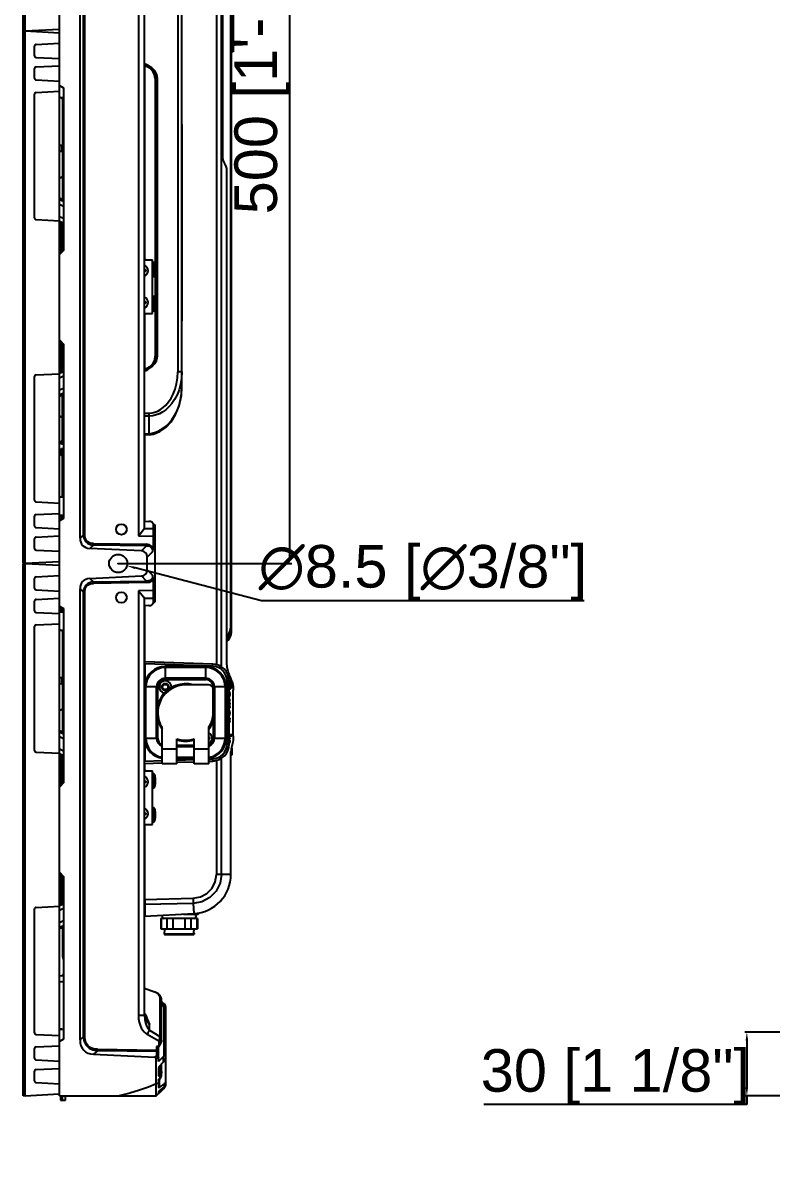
# Model space of a CAD drawing. Header units: millimetres. Extents: x -3132 to 28633, y 682 to 5849.
# Drawn here: x 6700 to 7051, y 1668 to 2209 of the extents above; entities that cross this region are included whole.
import ezdxf

# ---------------------------------------------------------------- set-up
doc = ezdxf.new("R2010")
doc.units = ezdxf.units.MM
doc.styles.get("Standard").update_dxf_attribs({"font": 'arial.ttf'})
doc.dimstyles.new('ISO-20', dxfattribs={"dimtxt": 20, "dimasz": 4, "dimexe": 1, "dimexo": 0.2, "dimgap": 0, "dimtad": 1, "dimtoh": 1, "dimdec": 1, "dimzin": 9, "dimdsep": 46, "dimtxsty": 'Standard', "dimblk": '_FILLED', "dimcen": 0.2, "dimclrd": 256, "dimclre": 256, "dimclrt": 256, "dimadec": 1, "dimazin": 2, "dimtfac": 1, "dimtdec": 1, "dimtofl": 0, "dimtmove": 0, "dimatfit": 3, "dimldrblk": '_FILLED', "dimfxl": 1, "dimtolj": 1, "dimtzin": 0, "dimarcsym": 0})

# ---------------------------------------------------------------- blocks, each defined once
blk = doc.blocks.new('_FILLED')
at = {"color": 0, "linetype": 'ByBlock'}
blk.add_solid([(0, 0), (-1, 0.15), (-1, -0.15)], dxfattribs=at)
blk = doc.blocks.new('*D18')
at = {"lineweight": -2, "transparency": 16777216}
for p, q in [((6744.07, 1955.53), (6744.47, 1955.53)), ((6744.27, 1955.33), (6744.27, 1955.73)), ((6811.6, 1938.04), (6752.25, 1953.46)), ((6963, 1938.04), (6811.6, 1938.04))]:
    blk.add_line(p, q, dxfattribs=at)
at = {"layer": 'Defpoints', "color": 0, "transparency": 16777216}
for p in [(6740.15, 1956.6), (6748.38, 1954.46)]:
    blk.add_point(p, dxfattribs=at)
at = {"lineweight": -2, "transparency": 16777216, "xscale": 4, "yscale": 4, "zscale": 4, "rotation": 165.4393200909764}
blk.add_blockref('_FILLED', (6748.38, 1954.46), dxfattribs=at)
at = {"transparency": 16777216, "insert": (6887.3, 1951.19), "char_height": 20, "attachment_point": 5}
blk.add_mtext('\\A1;∅8.5 [∅3/8"]', dxfattribs=at)
blk = doc.blocks.new('*D19')
at = {"lineweight": -2, "transparency": 16777216}
for p, q in [((6744.47, 2455.53), (6825.79, 2455.53)), ((6824.79, 1959.53), (6824.79, 2451.53)), ((6744.47, 1955.53), (6825.79, 1955.53))]:
    blk.add_line(p, q, dxfattribs=at)
at = {"layer": 'Defpoints', "color": 0, "transparency": 16777216}
for p in [(6744.27, 2455.53), (6824.79, 2455.53), (6744.27, 1955.53)]:
    blk.add_point(p, dxfattribs=at)
at = {"lineweight": -2, "transparency": 16777216, "xscale": 4, "yscale": 4, "zscale": 4}
for p, rotation in [((6824.79, 2455.53), 90), ((6824.79, 1955.53), 270)]:
    blk.add_blockref('_FILLED', p, dxfattribs=dict(at, rotation=rotation))
at = {"transparency": 16777216, "insert": (6811.84, 2205.53), "char_height": 20, "attachment_point": 5, "rotation": 90}
blk.add_mtext('\\A1;500 [1\'-7 5/8"]', dxfattribs=at)
blk = doc.blocks.new('*D22')
at = {"lineweight": -2, "transparency": 16777216}
for p, q in [((7090.83, 1735.53), (7038.37, 1735.53)), ((7039.37, 1731.53), (7039.37, 1709.53)), ((7060.83, 1705.53), (7038.37, 1705.53)), ((7039.37, 1705.53), (7039.37, 1701.53)), ((7039.37, 1701.53), (6915.93, 1701.53))]:
    blk.add_line(p, q, dxfattribs=at)
at = {"layer": 'Defpoints', "color": 0, "transparency": 16777216}
for p in [(7091.03, 1735.53), (7039.37, 1705.53), (7061.03, 1705.53)]:
    blk.add_point(p, dxfattribs=at)
at = {"lineweight": -2, "transparency": 16777216, "xscale": 4, "yscale": 4, "zscale": 4}
for p, rotation in [((7039.37, 1735.53), 90), ((7039.37, 1705.53), 270)]:
    blk.add_blockref('_FILLED', p, dxfattribs=dict(at, rotation=rotation))
at = {"transparency": 16777216, "insert": (6977.65, 1714.48), "char_height": 20, "attachment_point": 5}
blk.add_mtext('\\A1;30 [1 1/8"]', dxfattribs=at)

msp = doc.modelspace()

# ---------------------------------------------------------------- linework, layer by layer
at = {"linetype": 'Continuous'}
for p, q in [((6716.667, 1705.533), (6716.667, 2705.533)), ((6790.397, 2601.516), (6790.397, 1908.046)), ((6792.713, 1906.961), (6792.713, 2601.516)), ((6796.945, 2485.962), (6796.945, 1925.104)), ((6797.413, 1923.104), (6797.413, 2487.962)), ((6699.617, 2205.633), (6699.617, 2455.433)), ((6700.667, 2205.633), (6700.667, 2455.433)), ((6726.367, 1967.399), (6726.367, 2443.667)), ((6727.889, 2442.221), (6727.889, 1968.845)), ((6728.561, 1968.845), (6728.561, 2442.221)), ((6753.772, 2442.629), (6753.772, 1968.437)), ((6756.667, 1972.359), (6756.667, 2438.707)), ((6772.237, 2365.609), (6772.237, 2045.457)), ((6793.025, 2147.604), (6793.024, 2263.462)), ((6793.413, 2145.213), (6793.413, 2265.854)), ((6774.167, 2162.209), (6774.167, 2248.857)), ((6798.209, 2214.963), (6798.209, 2195.779)), ((6700.667, 2205.633), (6699.617, 2205.633)), ((6699.617, 1955.633), (6699.617, 2205.433)), ((6700.667, 2205.433), (6699.617, 2205.433)), ((6700.667, 2205.633), (6716.667, 2206.471)), ((6700.667, 1955.633), (6700.667, 2205.433)), ((6716.667, 2204.594), (6700.667, 2205.433)), ((6704.867, 2198.264), (6704.867, 2194.162)), ((6705.815, 2199.262), (6716.667, 2199.831)), ((6798.209, 2200.36), (6797.41, 2200.353)), ((6798.209, 2200.513), (6797.413, 2200.444)), ((6798.209, 2199.546), (6797.413, 2199.588)), ((6798.209, 2199.222), (6797.413, 2199.279)), ((6798.209, 2198.951), (6797.413, 2199.021)), ((6798.209, 2199.939), (6797.414, 2199.967)), ((6798.209, 2199.018), (6797.415, 2199.085)), ((6705.815, 2193.163), (6716.667, 2192.594)), ((6798.209, 2195.779), (6797.413, 2195.709)), ((6704.867, 2187.662), (6704.867, 2183.56)), ((6705.815, 2188.661), (6716.667, 2189.23)), ((6756.667, 2189.231), (6756.812, 2189.204)), ((6756.843, 2189.2), (6756.667, 2189.213)), ((6756.843, 2189.2), (6756.667, 2189.206)), ((6757.531, 2189.02), (6756.667, 2189.191)), ((6756.812, 2189.204), (6756.828, 2189.2)), ((6756.833, 2098.165), (6756.833, 2189.204)), ((6759.195, 2188.125), (6757.531, 2189.02)), ((6757.995, 2189.496), (6759.5, 2188.181)), ((6760.548, 2186.738), (6759.195, 2188.125)), ((6759.5, 2188.181), (6760.665, 2186.668)), ((6705.815, 2182.561), (6716.667, 2181.993)), ((6761.391, 2185.028), (6760.548, 2186.738)), ((6760.665, 2186.668), (6761.416, 2184.983)), ((6761.667, 2183.243), (6761.391, 2185.028)), ((6761.416, 2184.983), (6761.667, 2183.259)), ((6761.667, 2183.259), (6762.702, 2183.259)), ((6761.667, 2183.259), (6761.667, 2052.801)), ((6762.702, 2183.259), (6762.432, 2184.983)), ((6762.702, 2052.801), (6762.702, 2183.259)), ((6705.815, 2176.661), (6716.667, 2177.23)), ((6716.667, 2180.033), (6718.667, 2178.878)), ((6718.667, 2178.878), (6718.667, 2102.533)), ((6704.867, 2175.662), (6704.867, 2117.993)), ((6716.667, 2174.283), (6718.667, 2174.248)), ((6716.667, 2174.283), (6717.202, 2174.264)), ((6717.202, 2174.283), (6717.202, 2174.264)), ((6718.167, 2174.257), (6718.167, 2126.346)), ((6774.106, 2160.533), (6774.122, 2160.533)), ((6774.106, 2070.533), (6774.106, 2160.533)), ((6774.122, 2160.533), (6774.122, 2070.533)), ((6774.167, 2162.16), (6774.167, 2162.209)), ((6774.167, 2161.619), (6774.167, 2160.533)), ((6716.667, 2151.914), (6717.713, 2152.005)), ((6716.667, 2149.152), (6717.713, 2149.061)), ((6717.713, 2152.005), (6717.713, 2149.061)), ((6795.278, 1908.877), (6795.278, 2139.962)), ((6718.167, 2137.073), (6716.667, 2136.27)), ((6718.667, 2126.135), (6716.667, 2126.978)), ((6718.667, 2125.461), (6716.667, 2126.304)), ((6716.667, 2124.213), (6718.667, 2123.369)), ((6705.815, 2116.994), (6716.667, 2116.426)), ((6718.667, 2117.453), (6716.667, 2118.296)), ((6718.667, 2115.282), (6716.667, 2116.125)), ((6716.967, 2100.833), (6716.967, 2115.999)), ((6717.667, 2101.533), (6717.667, 2115.533)), ((6718.167, 2115.493), (6718.167, 2102.033)), ((6716.667, 2106.133), (6718.167, 2106.133)), ((6718.667, 2102.533), (6716.667, 2100.533)), ((6756.667, 2098.17), (6756.833, 2098.165)), ((6756.667, 2098.133), (6760.417, 2098.133)), ((6757.453, 2098.133), (6756.833, 2098.165)), ((6760.417, 2072.933), (6760.417, 2098.133)), ((6760.417, 2095.936), (6760.71, 2095.491)), ((6760.71, 2095.491), (6760.874, 2094.583)), ((6756.667, 2093.353), (6757.267, 2093.353)), ((6757.267, 2092.713), (6756.667, 2092.713)), ((6756.791, 2093.353), (6756.791, 2092.713)), ((6757.267, 2093.353), (6757.267, 2092.713)), ((6760.723, 2091.607), (6760.417, 2091.126)), ((6760.874, 2092.483), (6760.723, 2091.607)), ((6760.874, 2094.583), (6761.667, 2094.583)), ((6760.874, 2094.583), (6760.874, 2092.483)), ((6761.667, 2092.483), (6760.874, 2092.483)), ((6761.367, 2092.483), (6761.367, 2094.583)), ((6760.417, 2079.936), (6760.71, 2079.491)), ((6760.71, 2079.491), (6760.874, 2078.583)), ((6756.667, 2078.353), (6757.267, 2078.353)), ((6757.267, 2077.713), (6756.667, 2077.713)), ((6756.791, 2078.353), (6756.791, 2077.713)), ((6757.267, 2078.353), (6757.267, 2077.713)), ((6760.723, 2075.607), (6760.417, 2075.126)), ((6760.874, 2076.483), (6760.723, 2075.607)), ((6760.874, 2078.583), (6761.667, 2078.583)), ((6760.874, 2078.583), (6760.874, 2076.483)), ((6761.667, 2076.483), (6760.874, 2076.483)), ((6761.367, 2076.483), (6761.367, 2078.583)), ((6756.667, 2072.933), (6760.417, 2072.933)), ((6756.833, 2072.9), (6756.667, 2072.896)), ((6756.833, 2072.9), (6757.453, 2072.933)), ((6756.833, 2046.866), (6756.833, 2072.9)), ((6774.122, 2070.533), (6774.106, 2070.533)), ((6774.167, 2070.533), (6774.167, 2069.447)), ((6774.167, 2038.219), (6774.167, 2068.857)), ((6716.667, 2060.533), (6718.667, 2058.533)), ((6716.967, 2045.067), (6716.967, 2060.233)), ((6717.667, 2045.362), (6717.667, 2059.533)), ((6718.167, 2059.033), (6718.167, 2045.533)), ((6718.667, 2058.533), (6718.667, 1976.688)), ((6716.667, 2054.933), (6718.167, 2054.933)), ((6761.432, 2051.115), (6761.667, 2052.801)), ((6762.702, 2052.801), (6761.667, 2052.801)), ((6762.408, 2051.036), (6762.702, 2052.801)), ((6756.667, 2046.847), (6756.955, 2046.87)), ((6756.667, 2046.86), (6756.955, 2046.87)), ((6756.937, 2046.866), (6756.667, 2046.809)), ((6756.667, 2046.304), (6757.411, 2046.423)), ((6756.785, 2046.864), (6757.523, 2047.016)), ((6756.961, 2046.873), (6756.937, 2046.866)), ((6756.937, 2046.866), (6756.952, 2046.87)), ((6757.376, 2046.162), (6758.182, 2046.621)), ((6757.411, 2046.423), (6758.217, 2046.642)), ((6757.523, 2047.016), (6759.187, 2047.921)), ((6758.213, 2046.641), (6759.655, 2048.015)), ((6759.655, 2048.015), (6760.708, 2049.446)), ((6760.708, 2049.446), (6761.432, 2051.115)), ((6704.867, 2043.075), (6704.867, 1985.404)), ((6705.815, 2044.074), (6716.667, 2044.643)), ((6716.667, 2044.941), (6718.577, 2045.746)), ((6716.667, 2042.77), (6718.667, 2043.614)), ((6756.667, 2045.915), (6757.376, 2046.162)), ((6774.167, 2045.483), (6772.237, 2045.483)), ((6718.58, 2037.66), (6716.667, 2036.853)), ((6716.667, 2034.762), (6718.654, 2035.6)), ((6716.667, 2034.087), (6718.561, 2034.886)), ((6718.167, 2012.033), (6718.167, 2034.633)), ((6772.847, 2029.739), (6773.57, 2032.459)), ((6716.667, 2024.796), (6718.167, 2023.993)), ((6756.667, 2026.138), (6758.793, 2026.169)), ((6758.726, 2024.754), (6756.667, 2024.725)), ((6758.726, 2024.754), (6758.726, 2016.546)), ((6718.667, 2017.03), (6718.167, 2016.513)), ((6756.667, 2016.373), (6758.726, 2016.546)), ((6758.822, 2015.967), (6756.667, 2015.785)), ((6756.833, 1975.386), (6756.833, 2015.799)), ((6758.726, 2016.546), (6760.28, 2016.767)), ((6716.667, 2011.914), (6717.079, 2011.95)), ((6717.724, 2011.89), (6716.667, 2011.835)), ((6716.667, 2009.231), (6717.724, 2009.175)), ((6716.667, 2009.152), (6717.054, 2009.118)), ((6717.111, 2008.787), (6717.067, 2008.783)), ((6717.067, 2008.783), (6717.067, 2007.679)), ((6718.114, 2011.902), (6717.724, 2011.679)), ((6717.724, 2011.89), (6717.724, 2011.679)), ((6717.724, 2011.679), (6718.667, 2011.718)), ((6718.667, 2009.348), (6717.724, 2009.387)), ((6717.724, 2009.387), (6717.724, 2009.175)), ((6718.426, 2012.198), (6718.114, 2011.902)), ((6718.167, 1986.809), (6718.167, 2009.063)), ((6718.618, 2012.554), (6718.426, 2012.198)), ((6718.426, 2008.868), (6718.618, 2008.512)), ((6717.111, 2007.237), (6717.09, 2007.235)), ((6718.667, 2007.033), (6718.167, 2007.033)), ((6718.167, 2002.553), (6718.667, 2002.036)), ((6716.667, 1986.783), (6718.667, 1986.818)), ((6716.667, 1986.783), (6717.202, 1986.802)), ((6705.815, 1984.405), (6716.667, 1983.836)), ((6704.867, 1977.506), (6704.867, 1973.404)), ((6705.815, 1978.504), (6716.667, 1979.073)), ((6716.667, 1978.283), (6718.667, 1978.248)), ((6716.667, 1977.639), (6717.564, 1977.618)), ((6718.667, 1976.688), (6716.667, 1975.533)), ((6716.667, 1976.603), (6718.219, 1976.549)), ((6717.568, 1978.006), (6717.562, 1977.618)), ((6717.774, 1977.215), (6717.564, 1977.618)), ((6717.568, 1978.267), (6717.568, 1978.006)), ((6717.759, 1976.565), (6717.759, 1976.163)), ((6718.05, 1976.813), (6717.774, 1977.215)), ((6718.167, 1978.257), (6718.167, 1976.565)), ((6705.815, 1972.405), (6716.667, 1971.836)), ((6760.668, 1971.76), (6756.528, 1971.843)), ((6756.667, 1975.393), (6758.704, 1975.311)), ((6761.667, 1973.201), (6760.668, 1974.097)), ((6760.668, 1974.097), (6760.668, 1971.76)), ((6760.668, 1971.76), (6761.667, 1970.863)), ((6761.667, 1937.865), (6761.667, 1973.201)), ((6704.867, 1966.904), (6704.867, 1962.802)), ((6705.815, 1967.903), (6716.667, 1968.471)), ((6726.367, 1967.399), (6727.889, 1968.845)), ((6728.561, 1968.845), (6727.889, 1968.845)), ((6753.772, 1968.437), (6760.668, 1968.298)), ((6760.668, 1968.298), (6761.667, 1968.298)), ((6760.668, 1968.298), (6760.668, 1962.849)), ((6705.815, 1961.803), (6716.667, 1961.235)), ((6732.604, 1964.176), (6730.941, 1962.596)), ((6755.142, 1961.401), (6730.941, 1962.596)), ((6732.604, 1964.883), (6757.59, 1964.521)), ((6757.59, 1963.815), (6732.604, 1964.176)), ((6755.142, 1961.401), (6757.59, 1963.815)), ((6760.387, 1961.046), (6757.834, 1958.528)), ((6700.667, 1955.633), (6699.617, 1955.633)), ((6700.667, 1955.433), (6699.617, 1955.433)), ((6699.617, 1705.633), (6699.617, 1955.433)), ((6700.667, 1955.633), (6716.667, 1956.471)), ((6716.667, 1954.594), (6700.667, 1955.433)), ((6700.667, 1705.633), (6700.667, 1955.433)), ((6757.834, 1952.538), (6757.834, 1958.528)), ((6705.815, 1949.262), (6716.667, 1949.831)), ((6730.941, 1948.47), (6755.142, 1949.665)), ((6757.59, 1947.251), (6755.142, 1949.665)), ((6757.834, 1952.538), (6760.387, 1950.019)), ((6704.867, 1948.264), (6704.867, 1944.162)), ((6727.889, 1942.221), (6726.367, 1943.667)), ((6726.367, 1731.815), (6726.367, 1943.667)), ((6730.941, 1948.47), (6732.604, 1946.89)), ((6732.604, 1946.89), (6757.59, 1947.251)), ((6757.59, 1946.545), (6732.604, 1946.183)), ((6760.668, 1948.216), (6760.668, 1942.768)), ((6705.815, 1943.163), (6716.667, 1942.594)), ((6705.815, 1938.661), (6716.667, 1939.23)), ((6727.889, 1942.221), (6728.561, 1942.221)), ((6727.889, 1942.221), (6727.889, 1733.261)), ((6728.561, 1733.224), (6728.561, 1942.221)), ((6760.668, 1942.768), (6753.772, 1942.629)), ((6753.772, 1942.629), (6753.772, 1743.309)), ((6756.528, 1939.223), (6760.668, 1939.306)), ((6756.667, 1743.309), (6756.667, 1938.707)), ((6761.667, 1942.768), (6760.668, 1942.768)), ((6761.667, 1940.203), (6760.668, 1939.306)), ((6760.668, 1939.306), (6760.668, 1936.969)), ((6704.867, 1937.662), (6704.867, 1933.56)), ((6705.815, 1932.561), (6716.667, 1931.993)), ((6716.667, 1935.533), (6718.667, 1934.378)), ((6716.667, 1934.463), (6717.759, 1934.501)), ((6717.562, 1933.448), (6716.667, 1933.427)), ((6716.667, 1932.783), (6718.667, 1932.818)), ((6717.562, 1933.448), (6717.785, 1933.87)), ((6717.941, 1933.274), (6717.562, 1933.448)), ((6717.759, 1934.903), (6717.759, 1934.501)), ((6717.785, 1933.87), (6718.057, 1934.262)), ((6717.79, 1934.502), (6718.415, 1934.524)), ((6718.167, 1933.168), (6717.941, 1933.274)), ((6718.167, 1934.533), (6718.167, 1932.809)), ((6718.667, 1934.378), (6718.667, 1852.533)), ((6758.704, 1935.755), (6756.667, 1935.673)), ((6756.833, 1909.396), (6756.833, 1935.68)), ((6761.162, 1937.152), (6760.414, 1936.401)), ((6760.668, 1936.969), (6761.667, 1937.865)), ((6761.462, 1937.443), (6761.162, 1937.152)), ((6705.815, 1926.661), (6716.667, 1927.23)), ((6704.867, 1925.662), (6704.867, 1867.993)), ((6716.667, 1924.283), (6718.667, 1924.248)), ((6716.667, 1924.283), (6717.202, 1924.264)), ((6717.202, 1924.283), (6717.202, 1924.264)), ((6718.167, 1924.257), (6718.167, 1876.433)), ((6795.278, 1921.574), (6795.627, 1921.922)), ((6796.341, 1920.854), (6796.791, 1921.939)), ((6796.791, 1923.939), (6796.945, 1925.104)), ((6796.791, 1921.939), (6796.945, 1923.104)), ((6797.413, 1925.104), (6796.945, 1925.104)), ((6797.413, 1923.104), (6796.945, 1923.104)), ((6795.949, 1921.568), (6795.278, 1920.898)), ((6795.278, 1919.574), (6795.627, 1919.922)), ((6795.949, 1919.568), (6795.278, 1918.898)), ((6795.627, 1919.922), (6796.341, 1920.854)), ((6756.831, 1909.396), (6756.608, 1909.387)), ((6756.667, 1907.219), (6756.867, 1907.216)), ((6788.638, 1908.303), (6756.831, 1909.396)), ((6788.604, 1907.303), (6756.867, 1908.378)), ((6756.867, 1862.688), (6756.867, 1908.378)), ((6766.367, 1907.133), (6785.367, 1907.133)), ((6766.367, 1907.133), (6766.367, 1901.133)), ((6785.367, 1907.121), (6766.367, 1907.121)), ((6766.367, 1906.926), (6785.367, 1906.926)), ((6785.367, 1906.671), (6766.367, 1906.671)), ((6785.367, 1901.133), (6785.367, 1907.133)), ((6788.604, 1907.303), (6788.638, 1908.303)), ((6716.667, 1901.914), (6717.713, 1902.005)), ((6717.713, 1902.005), (6717.713, 1899.061)), ((6785.367, 1901.649), (6766.367, 1901.649)), ((6785.367, 1901.133), (6766.367, 1901.133)), ((6766.367, 1901.033), (6785.367, 1901.033)), ((6795.367, 1900.307), (6796.367, 1900.307)), ((6795.367, 1870.758), (6795.367, 1900.307)), ((6797.639, 1900.533), (6796.367, 1900.533)), ((6796.367, 1870.758), (6796.367, 1900.307)), ((6796.932, 1902.167), (6796.494, 1903.15)), ((6797.639, 1898.033), (6797.639, 1900.533)), ((6797.718, 1900.15), (6797.644, 1900.349)), ((6797.718, 1900.15), (6798.037, 1898.914)), ((6716.667, 1899.152), (6717.713, 1899.061)), ((6762.767, 1897.533), (6756.867, 1897.533)), ((6756.974, 1873.533), (6756.974, 1897.533)), ((6757.229, 1873.533), (6757.229, 1897.533)), ((6762.252, 1873.533), (6762.252, 1897.533)), ((6762.767, 1897.533), (6762.767, 1888.659)), ((6762.867, 1889.118), (6762.867, 1897.533)), ((6786.867, 1898.533), (6775.867, 1898.533)), ((6788.867, 1897.533), (6788.867, 1896.533)), ((6788.867, 1885.533), (6788.867, 1896.533)), ((6794.967, 1897.533), (6788.967, 1897.533)), ((6788.967, 1888.661), (6788.967, 1897.533)), ((6789.483, 1897.533), (6789.483, 1873.533)), ((6794.506, 1897.533), (6794.506, 1873.533)), ((6794.76, 1897.533), (6794.76, 1873.533)), ((6794.955, 1873.533), (6794.955, 1897.533)), ((6794.967, 1897.533), (6794.967, 1873.533)), ((6796.578, 1896.783), (6796.367, 1896.783)), ((6796.367, 1896.679), (6796.99, 1896.679)), ((6796.519, 1895.429), (6796.367, 1895.607)), ((6796.367, 1894.967), (6796.46, 1894.804)), ((6796.46, 1894.804), (6796.367, 1894.804)), ((6796.37, 1897.057), (6796.578, 1896.783)), ((6796.46, 1899.908), (6797.344, 1899.908)), ((6796.46, 1897.929), (6796.46, 1899.908)), ((6796.519, 1897.616), (6796.46, 1897.929)), ((6796.46, 1894.804), (6796.519, 1894.387)), ((6797.344, 1897.929), (6796.519, 1897.929)), ((6797.285, 1897.616), (6796.519, 1897.616)), ((6796.637, 1897.408), (6796.519, 1897.616)), ((6796.637, 1895.22), (6796.519, 1895.429)), ((6796.578, 1896.783), (6796.754, 1896.679)), ((6797.167, 1897.408), (6796.637, 1897.408)), ((6796.813, 1897.304), (6796.637, 1897.408)), ((6796.695, 1895.012), (6796.637, 1895.22)), ((6796.754, 1894.595), (6796.695, 1895.012)), ((6796.99, 1897.304), (6796.813, 1897.304)), ((6797.167, 1897.408), (6796.99, 1897.304)), ((6796.99, 1896.679), (6797.167, 1896.783)), ((6797.285, 1897.616), (6797.167, 1897.408)), ((6797.167, 1896.783), (6797.403, 1897.095)), ((6797.344, 1897.929), (6797.285, 1897.616)), ((6797.344, 1899.908), (6797.344, 1897.929)), ((6797.403, 1897.095), (6797.58, 1897.512)), ((6797.58, 1897.512), (6797.639, 1898.033)), ((6798.279, 1874.633), (6798.279, 1895.978)), ((6796.519, 1894.387), (6796.367, 1894.387)), ((6796.519, 1893.97), (6796.367, 1893.97)), ((6796.46, 1893.554), (6796.367, 1893.554)), ((6796.46, 1893.554), (6796.367, 1893.391)), ((6796.367, 1892.751), (6796.519, 1892.929)), ((6796.754, 1891.679), (6796.367, 1891.679)), ((6796.754, 1891.679), (6796.367, 1891.508)), ((6796.367, 1890.971), (6796.754, 1891.158)), ((6796.754, 1890.012), (6796.367, 1890.167)), ((6796.367, 1889.336), (6796.754, 1889.491)), ((6796.519, 1893.97), (6796.46, 1893.554)), ((6796.519, 1894.387), (6796.519, 1893.97)), ((6796.519, 1892.929), (6796.637, 1893.137)), ((6796.637, 1893.137), (6796.695, 1893.345)), ((6796.695, 1893.345), (6796.754, 1893.762)), ((6796.754, 1893.762), (6796.754, 1894.595)), ((6796.754, 1891.158), (6796.754, 1891.679)), ((6796.754, 1889.491), (6796.754, 1890.012)), ((6718.167, 1887.073), (6716.667, 1886.27)), ((6796.754, 1888.345), (6796.367, 1888.532)), ((6796.754, 1887.825), (6796.367, 1887.995)), ((6796.754, 1887.825), (6796.367, 1887.825)), ((6796.46, 1885.741), (6796.367, 1885.741)), ((6796.519, 1885.325), (6796.367, 1885.325)), ((6796.46, 1884.7), (6796.367, 1884.7)), ((6796.46, 1884.7), (6796.367, 1884.455)), ((6796.367, 1883.874), (6796.519, 1884.075)), ((6796.519, 1886.47), (6796.401, 1886.679)), ((6796.401, 1885.95), (6796.46, 1885.741)), ((6796.46, 1885.741), (6796.519, 1885.325)), ((6796.519, 1885.325), (6796.46, 1884.7)), ((6796.637, 1886.158), (6796.519, 1886.47)), ((6796.519, 1884.075), (6796.695, 1884.595)), ((6796.695, 1885.845), (6796.637, 1886.158)), ((6796.754, 1885.22), (6796.695, 1885.845)), ((6796.695, 1884.595), (6796.754, 1885.22)), ((6796.754, 1887.825), (6796.754, 1888.345)), ((6762.767, 1882.405), (6762.767, 1873.533)), ((6762.867, 1873.533), (6762.867, 1881.946)), ((6764.867, 1861.533), (6764.867, 1878.605)), ((6786.867, 1861.533), (6786.867, 1878.605)), ((6788.867, 1881.948), (6788.867, 1873.533)), ((6788.967, 1873.533), (6788.967, 1882.407)), ((6796.754, 1882.825), (6796.367, 1882.825)), ((6796.367, 1880.95), (6796.754, 1880.95)), ((6796.401, 1882.304), (6796.754, 1882.304)), ((6796.519, 1882.095), (6796.401, 1882.304)), ((6796.401, 1881.575), (6796.46, 1880.95)), ((6796.637, 1881.783), (6796.519, 1882.095)), ((6796.695, 1881.47), (6796.637, 1881.783)), ((6796.754, 1880.95), (6796.695, 1881.47)), ((6796.754, 1882.304), (6796.754, 1882.825)), ((6718.561, 1876.18), (6716.667, 1876.978)), ((6718.667, 1875.461), (6716.667, 1876.304)), ((6716.667, 1874.213), (6718.571, 1873.41)), ((6756.867, 1873.533), (6762.767, 1873.533)), ((6771.867, 1861.533), (6771.867, 1873.164)), ((6779.867, 1861.533), (6779.867, 1873.164)), ((6788.967, 1873.533), (6794.967, 1873.533)), ((6797.639, 1875.116), (6796.367, 1875.116)), ((6797.639, 1874.491), (6796.367, 1874.491)), ((6796.754, 1873.658), (6796.367, 1873.658)), ((6796.46, 1873.137), (6796.754, 1873.137)), ((6796.578, 1872.929), (6796.46, 1873.137)), ((6796.754, 1873.137), (6796.754, 1873.658)), ((6797.639, 1874.491), (6797.639, 1875.116)), ((6718.667, 1867.452), (6716.667, 1868.296)), ((6764.867, 1868.571), (6771.867, 1868.571)), ((6779.867, 1870.033), (6771.867, 1870.033)), ((6771.867, 1869.933), (6779.867, 1869.933)), ((6779.867, 1869.417), (6771.867, 1869.417)), ((6779.867, 1868.571), (6786.867, 1868.571)), ((6796.367, 1870.758), (6795.367, 1870.758)), ((6796.367, 1872.86), (6796.46, 1872.616)), ((6796.46, 1872.616), (6796.367, 1872.616)), ((6796.519, 1872.2), (6796.367, 1872.2)), ((6796.46, 1871.783), (6796.367, 1871.783)), ((6796.367, 1870.895), (6796.46, 1870.95)), ((6796.46, 1871.783), (6796.401, 1871.575)), ((6796.46, 1872.616), (6796.519, 1872.2)), ((6796.519, 1872.2), (6796.46, 1871.783)), ((6796.46, 1870.95), (6796.578, 1871.158)), ((6796.695, 1872.616), (6796.578, 1872.929)), ((6796.578, 1871.158), (6796.695, 1871.47)), ((6796.754, 1872.2), (6796.695, 1872.616)), ((6796.695, 1871.47), (6796.754, 1871.783)), ((6796.754, 1871.783), (6796.754, 1872.2)), ((6797.639, 1868.033), (6797.26, 1868.033)), ((6797.58, 1868.554), (6797.324, 1868.554)), ((6797.403, 1868.97), (6797.58, 1868.554)), ((6798.076, 1871.669), (6797.554, 1869.719)), ((6797.58, 1868.554), (6797.639, 1868.033)), ((6797.639, 1868.033), (6797.639, 1865.533)), ((6705.815, 1866.994), (6716.667, 1866.426)), ((6718.667, 1865.282), (6716.667, 1866.125)), ((6716.967, 1850.833), (6716.967, 1865.999)), ((6717.667, 1851.533), (6717.667, 1865.533)), ((6718.167, 1865.493), (6718.167, 1852.033)), ((6756.867, 1863.85), (6756.667, 1863.846)), ((6756.867, 1862.688), (6764.867, 1862.959)), ((6771.845, 1862.186), (6779.867, 1862.461)), ((6771.852, 1863.195), (6779.867, 1863.467)), ((6779.867, 1864.394), (6771.867, 1864.394)), ((6779.867, 1864.14), (6771.867, 1864.14)), ((6771.867, 1863.945), (6779.867, 1863.945)), ((6779.867, 1863.933), (6771.867, 1863.933)), ((6786.867, 1863.704), (6788.604, 1863.762)), ((6786.868, 1862.702), (6788.638, 1862.763)), ((6788.604, 1863.762), (6788.638, 1862.763)), ((6790.397, 1863.02), (6790.397, 1809.549)), ((6792.713, 1809.549), (6792.713, 1864.105)), ((6797.213, 1809.549), (6797.213, 1867.131)), ((6797.639, 1865.533), (6797.213, 1865.533)), ((6756.634, 1861.674), (6756.832, 1861.669)), ((6756.667, 1858.17), (6756.833, 1858.165)), ((6756.667, 1858.133), (6760.417, 1858.133)), ((6756.832, 1861.669), (6764.853, 1861.945)), ((6756.833, 1858.165), (6756.833, 1861.686)), ((6757.453, 1858.133), (6756.833, 1858.165)), ((6760.417, 1832.933), (6760.417, 1858.133)), ((6771.867, 1861.533), (6764.867, 1861.533)), ((6786.867, 1861.533), (6779.867, 1861.533)), ((6716.667, 1856.133), (6718.167, 1856.133)), ((6718.667, 1852.533), (6716.667, 1850.533)), ((6756.667, 1853.353), (6757.267, 1853.353)), ((6757.267, 1852.713), (6756.667, 1852.713)), ((6756.791, 1853.353), (6756.791, 1852.713)), ((6757.267, 1853.353), (6757.267, 1852.713)), ((6760.417, 1855.936), (6760.71, 1855.491)), ((6760.723, 1851.607), (6760.417, 1851.126)), ((6760.71, 1855.491), (6760.874, 1854.583)), ((6760.874, 1852.483), (6760.723, 1851.607)), ((6760.874, 1854.583), (6761.848, 1854.583)), ((6760.874, 1854.583), (6760.874, 1852.483)), ((6761.848, 1852.483), (6760.874, 1852.483)), ((6761.367, 1852.483), (6761.367, 1854.583)), ((6761.598, 1851.186), (6761.848, 1852.483)), ((6761.848, 1852.483), (6761.848, 1854.583)), ((6756.667, 1838.353), (6757.267, 1838.353)), ((6757.267, 1837.713), (6756.667, 1837.713)), ((6756.791, 1838.353), (6756.791, 1837.713)), ((6757.267, 1838.353), (6757.267, 1837.713)), ((6760.417, 1839.936), (6760.71, 1839.491)), ((6760.723, 1835.607), (6760.417, 1835.126)), ((6760.71, 1839.491), (6760.874, 1838.583)), ((6760.874, 1836.483), (6760.723, 1835.607)), ((6760.874, 1838.583), (6761.848, 1838.583)), ((6760.874, 1838.583), (6760.874, 1836.483)), ((6761.848, 1836.483), (6760.874, 1836.483)), ((6761.367, 1836.483), (6761.367, 1838.583)), ((6761.598, 1835.186), (6761.848, 1836.483)), ((6761.848, 1836.483), (6761.848, 1838.583)), ((6756.667, 1832.933), (6760.417, 1832.933)), ((6756.833, 1832.9), (6756.667, 1832.896)), ((6756.833, 1832.9), (6757.453, 1832.933)), ((6756.833, 1797.752), (6756.833, 1832.9)), ((6716.667, 1810.533), (6718.667, 1808.533)), ((6716.967, 1795.067), (6716.967, 1810.233)), ((6717.667, 1795.362), (6717.667, 1809.533)), ((6718.167, 1795.573), (6718.167, 1809.033)), ((6718.667, 1808.533), (6718.667, 1732.188)), ((6797.213, 1809.549), (6790.397, 1809.549)), ((6716.667, 1804.933), (6718.167, 1804.933)), ((6718.667, 1799.033), (6718.167, 1799.033)), ((6756.833, 1797.752), (6756.667, 1797.752)), ((6756.833, 1797.752), (6779.459, 1798.322)), ((6704.867, 1793.075), (6704.867, 1735.404)), ((6705.815, 1794.074), (6716.667, 1794.643)), ((6716.667, 1794.941), (6718.667, 1795.784)), ((6716.667, 1792.77), (6718.667, 1793.614)), ((6756.827, 1795.416), (6756.667, 1795.381)), ((6756.827, 1795.416), (6756.819, 1789.926)), ((6779.479, 1795.93), (6756.827, 1795.416)), ((6779.479, 1795.93), (6779.731, 1791.127)), ((6718.667, 1787.697), (6716.667, 1786.853)), ((6756.819, 1789.926), (6779.731, 1791.127)), ((6781.467, 1788.878), (6764.267, 1788.878)), ((6764.267, 1788.878), (6764.267, 1783.978)), ((6764.408, 1788.878), (6764.408, 1783.978)), ((6767.297, 1783.978), (6767.297, 1788.878)), ((6769.978, 1788.878), (6769.978, 1783.978)), ((6774.975, 1790.878), (6781.881, 1790.878)), ((6775.757, 1783.978), (6775.757, 1788.878)), ((6776.925, 1790.878), (6776.92, 1790.98)), ((6778.437, 1788.878), (6778.437, 1783.978)), ((6779.232, 1790.878), (6779.313, 1791.105)), ((6781.327, 1783.978), (6781.327, 1788.878)), ((6781.467, 1788.878), (6781.467, 1783.978)), ((6781.881, 1790.878), (6782.605, 1791.601)), ((6716.667, 1784.762), (6718.667, 1785.605)), ((6716.667, 1784.087), (6718.667, 1784.931)), ((6718.167, 1784.72), (6718.167, 1771.533)), ((6764.267, 1783.978), (6781.467, 1783.978)), ((6765.87, 1781.995), (6765.867, 1781.978)), ((6765.867, 1781.978), (6765.867, 1781.478)), ((6779.867, 1781.478), (6765.867, 1781.478)), ((6765.877, 1782.05), (6765.87, 1781.995)), ((6765.889, 1782.14), (6765.877, 1782.05)), ((6765.902, 1782.258), (6765.889, 1782.14)), ((6765.915, 1782.399), (6765.902, 1782.258)), ((6765.927, 1782.565), (6765.915, 1782.399)), ((6765.936, 1782.764), (6765.927, 1782.565)), ((6765.939, 1782.978), (6765.936, 1782.764)), ((6765.939, 1783.978), (6765.939, 1782.978)), ((6779.567, 1781.178), (6766.167, 1781.178)), ((6779.796, 1783.978), (6779.796, 1782.978)), ((6779.799, 1782.764), (6779.796, 1782.978)), ((6779.867, 1781.978), (6779.865, 1781.995)), ((6779.867, 1781.978), (6779.867, 1781.478)), ((6718.685, 1771.533), (6718.167, 1771.533)), ((6717.724, 1761.89), (6716.667, 1761.835)), ((6718.667, 1761.921), (6717.724, 1761.878)), ((6717.724, 1761.89), (6717.724, 1761.878)), ((6716.667, 1759.231), (6718.667, 1759.126)), ((6756.667, 1756.066), (6761.341, 1754.464)), ((6762.312, 1753.993), (6761.341, 1754.464)), ((6762.313, 1753.993), (6762.318, 1753.99)), ((6764.667, 1750.933), (6763.83, 1751.85)), ((6763.83, 1751.85), (6763.83, 1733.47)), ((6764.667, 1731.668), (6764.667, 1750.933)), ((6756.667, 1743.309), (6753.772, 1743.309)), ((6756.961, 1742.967), (6756.749, 1744.211)), ((6756.797, 1744.118), (6757.269, 1743.214)), ((6765.668, 1747.418), (6766.667, 1747.052)), ((6765.668, 1747.418), (6765.668, 1724.158)), ((6766.667, 1710.384), (6766.667, 1747.052)), ((6757.264, 1741.892), (6756.961, 1742.967)), ((6757.323, 1742.122), (6757.316, 1742.142)), ((6759.026, 1736.36), (6759.026, 1739.065)), ((6705.815, 1734.405), (6716.667, 1733.836)), ((6718.001, 1736.806), (6716.667, 1736.853)), ((6716.667, 1736.783), (6718.667, 1736.818)), ((6726.367, 1731.815), (6727.889, 1733.261)), ((6728.561, 1733.261), (6727.889, 1733.261)), ((6763.296, 1731.179), (6757.9, 1734.425)), ((6759.026, 1736.36), (6763.83, 1733.47)), ((6763.678, 1732.804), (6763.451, 1731.837)), ((6763.83, 1733.47), (6763.678, 1732.804)), ((6763.83, 1733.47), (6764.667, 1732.554)), ((6704.867, 1727.506), (6704.867, 1723.404)), ((6705.815, 1728.504), (6716.667, 1729.073)), ((6718.667, 1732.188), (6716.667, 1731.033)), ((6734.485, 1727.454), (6762.202, 1727.054)), ((6763.296, 1728.753), (6762.202, 1728.688)), ((6762.202, 1728.688), (6762.202, 1727.054)), ((6763.167, 1727.054), (6762.202, 1727.054)), ((6763.167, 1721.698), (6763.167, 1728.753)), ((6763.451, 1731.837), (6763.296, 1731.179)), ((6763.296, 1731.179), (6764.493, 1731.179)), ((6763.296, 1731.179), (6763.296, 1728.753)), ((6763.296, 1728.753), (6763.674, 1729.154)), ((6764.559, 1731.344), (6763.674, 1729.154)), ((6705.815, 1722.405), (6716.667, 1721.836)), ((6734.485, 1726.748), (6732.757, 1725.105)), ((6732.757, 1725.105), (6761.495, 1723.686)), ((6762.202, 1726.347), (6734.485, 1726.748)), ((6761.495, 1723.686), (6762.202, 1724.359)), ((6763.037, 1723.806), (6762.167, 1722.98)), ((6762.167, 1705.533), (6762.167, 1722.98)), ((6762.202, 1726.347), (6762.569, 1726.288)), ((6762.202, 1726.347), (6762.202, 1724.359)), ((6763.09, 1725.913), (6763.167, 1725.64)), ((6765.33, 1723.807), (6763.167, 1721.698)), ((6765.33, 1723.807), (6765.33, 1721.325)), ((6704.867, 1716.904), (6704.867, 1712.802)), ((6705.815, 1717.903), (6716.667, 1718.471)), ((6763.167, 1718.333), (6763.167, 1715.542)), ((6763.622, 1719.489), (6765.33, 1721.325)), ((6763.639, 1715.8), (6763.639, 1719.489)), ((6763.933, 1716.234), (6763.639, 1715.8)), ((6764.196, 1720.106), (6764.196, 1717.328)), ((6764.667, 1715.706), (6764.667, 1720.613)), ((6705.815, 1711.803), (6716.667, 1711.235)), ((6763.167, 1715.542), (6763.184, 1715.274)), ((6763.187, 1713.027), (6763.167, 1712.837)), ((6763.167, 1712.837), (6763.167, 1709.708)), ((6763.203, 1712.858), (6763.3, 1713.011)), ((6763.275, 1713.211), (6763.313, 1713.377)), ((6763.805, 1713.553), (6763.3, 1713.011)), ((6763.387, 1715.089), (6763.311, 1714.824)), ((6763.793, 1715.27), (6763.313, 1714.826)), ((6763.313, 1713.377), (6763.793, 1713.892)), ((6763.336, 1715.633), (6763.553, 1715.565)), ((6763.639, 1709.631), (6763.639, 1713.375)), ((6763.73, 1715.379), (6763.793, 1715.27)), ((6764.252, 1715.735), (6763.793, 1715.27)), ((6763.793, 1715.27), (6763.793, 1713.892)), ((6763.806, 1713.554), (6764.252, 1714.164)), ((6765.169, 1710.662), (6764.14, 1709.968)), ((6764.56, 1715.039), (6764.667, 1715.706)), ((6765.913, 1711.165), (6765.169, 1710.662)), ((6765.913, 1711.165), (6765.913, 1709.695)), ((6700.667, 1705.633), (6699.617, 1705.633)), ((6700.667, 1705.633), (6716.618, 1706.469)), ((6716.667, 1705.533), (6762.167, 1705.533)), ((6717.167, 1705.533), (6717.167, 1703.533)), ((6717.998, 1705.533), (6717.998, 1703.533)), ((6719.492, 1703.533), (6719.492, 1705.533)), ((6762.167, 1705.533), (6765.33, 1708.696)), ((6763.167, 1707.366), (6763.167, 1706.533)), ((6763.266, 1706.841), (6763.301, 1707.006)), ((6763.301, 1707.006), (6763.372, 1707.267)), ((6763.372, 1707.267), (6763.458, 1707.537)), ((6763.582, 1707.891), (6763.458, 1707.537)), ((6763.553, 1707.809), (6763.713, 1707.657)), ((6764.14, 1709.968), (6763.639, 1709.631)), ((6763.713, 1707.657), (6763.819, 1707.477)), ((6763.851, 1707.296), (6763.793, 1707.158)), ((6763.819, 1707.477), (6763.851, 1707.296)), ((6717.167, 1703.533), (6719.492, 1703.533))]:
    msp.add_line(p, q, dxfattribs=at)
for points in [[(6757.995, 2189.496), (6757.246, 2189.678), (6756.667, 2189.761)], [(6756.828, 2189.2), (6757.801, 2188.9), (6759.207, 2188.111)], [(6762.432, 2184.983), (6761.563, 2186.685), (6760.06, 2188.214), (6757.995, 2189.496)], [(6759.207, 2188.111), (6760.392, 2186.948), (6761.234, 2185.467), (6761.642, 2183.78), (6761.667, 2183.243)], [(6774.106, 2160.533), (6774.12, 2161.106), (6774.149, 2161.672), (6774.167, 2162.16)], [(6774.122, 2160.533), (6774.155, 2161.624), (6774.167, 2162.16)], [(6793.024, 2147.604), (6793.166, 2146.071), (6793.592, 2144.593), (6794.249, 2143.291)], [(6794.607, 2142.72), (6794.489, 2142.911), (6794.37, 2143.101), (6794.249, 2143.291)], [(6795.278, 2139.962), (6795.205, 2140.958), (6794.98, 2141.907), (6794.607, 2142.72)], [(6761.667, 2095.536), (6761.606, 2095.862), (6760.897, 2096.981), (6760.417, 2097.326)], [(6760.417, 2089.738), (6760.879, 2090.065), (6761.598, 2091.186), (6761.667, 2091.544)], [(6761.667, 2079.536), (6761.606, 2079.862), (6760.897, 2080.981), (6760.417, 2081.326)], [(6760.417, 2073.738), (6760.879, 2074.065), (6761.598, 2075.186), (6761.667, 2075.544)], [(6774.167, 2068.857), (6774.149, 2069.392), (6774.12, 2069.958), (6774.106, 2070.533)], [(6774.167, 2068.857), (6774.14, 2069.81), (6774.122, 2070.533)], [(6761.667, 2052.82), (6761.64, 2052.256), (6761.218, 2050.553), (6760.361, 2049.07), (6759.17, 2047.916)], [(6759.187, 2047.921), (6760.548, 2049.321), (6761.393, 2051.042), (6761.667, 2052.82)], [(6759.17, 2047.916), (6757.771, 2047.135), (6756.961, 2046.873)], [(6758.182, 2046.621), (6760.115, 2047.896), (6761.538, 2049.351), (6762.408, 2051.036)], [(6758.928, 2026.173), (6760.206, 2026.301), (6761.508, 2026.608), (6762.825, 2027.106), (6764.141, 2027.813), (6765.436, 2028.741), (6766.705, 2029.911), (6767.933, 2031.351), (6769.083, 2033.075), (6770.118, 2035.085), (6770.996, 2037.377), (6771.668, 2039.915), (6772.09, 2042.634), (6772.237, 2045.457)], [(6774.167, 2045.483), (6774.012, 2042.536), (6773.562, 2039.72), (6772.842, 2037.071), (6771.891, 2034.645), (6770.754, 2032.491), (6769.478, 2030.622), (6768.102, 2029.039), (6766.653, 2027.728), (6765.15, 2026.672), (6763.612, 2025.858), (6762.057, 2025.275), (6760.502, 2024.914), (6758.957, 2024.76)], [(6758.822, 2015.967), (6760.863, 2016.316), (6763.844, 2017.498), (6766.602, 2019.425), (6769.082, 2022.074), (6771.223, 2025.477), (6772.891, 2029.607), (6773.914, 2034.337), (6774.167, 2038.219)], [(6773.57, 2032.459), (6774.017, 2035.313), (6774.167, 2038.219)], [(6758.726, 2026.168), (6758.731, 2025.653), (6758.731, 2025.171), (6758.726, 2024.754)], [(6758.957, 2024.76), (6758.88, 2024.758), (6758.803, 2024.756), (6758.726, 2024.754)], [(6758.793, 2026.169), (6758.86, 2026.171), (6758.928, 2026.173)], [(6760.28, 2016.767), (6761.845, 2017.196), (6763.415, 2017.85), (6764.975, 2018.74), (6766.508, 2019.881), (6767.998, 2021.292), (6769.416, 2022.988), (6770.725, 2024.969), (6771.883, 2027.225), (6772.847, 2029.739)], [(6758.726, 2016.546), (6758.767, 2016.231), (6758.8, 2016.034), (6758.824, 2015.967)], [(6717.094, 2009.208), (6717.098, 2009.033), (6717.111, 2008.787)], [(6717.724, 2009.387), (6718.114, 2009.164), (6718.426, 2008.868)], [(6717.067, 2007.679), (6717.072, 2007.528), (6717.087, 2007.381), (6717.111, 2007.237)], [(6717.562, 1977.618), (6717.94, 1977.792), (6718.167, 1977.898)], [(6756.528, 1971.843), (6756.137, 1971.253), (6755.517, 1970.467), (6754.714, 1969.516), (6753.772, 1968.437)], [(6760.414, 1974.665), (6760.301, 1974.769), (6760.028, 1974.958), (6759.712, 1975.108), (6759.376, 1975.217), (6759.033, 1975.284), (6758.704, 1975.311)], [(6760.414, 1974.665), (6761.219, 1973.859), (6761.463, 1973.622)], [(6760.668, 1974.097), (6760.634, 1974.323), (6760.51, 1974.552), (6760.414, 1974.665)], [(6760.668, 1971.76), (6760.678, 1970.882), (6760.678, 1969.648), (6760.668, 1968.298)], [(6761.667, 1973.201), (6761.609, 1973.433), (6761.463, 1973.622)], [(6727.889, 1968.845), (6728, 1967.948), (6728.229, 1967.153), (6728.557, 1966.46), (6728.977, 1965.86), (6729.486, 1965.346), (6730.09, 1964.914), (6730.802, 1964.565), (6731.637, 1964.312), (6732.604, 1964.176)], [(6732.604, 1964.883), (6731.112, 1965.108), (6730.001, 1965.662), (6729.19, 1966.516), (6728.727, 1967.552), (6728.561, 1968.845)], [(6732.604, 1964.176), (6732.601, 1964.382), (6732.601, 1964.622), (6732.604, 1964.883)], [(6757.59, 1964.521), (6757.588, 1964.264), (6757.588, 1964.023), (6757.59, 1963.815)], [(6760.668, 1962.849), (6759.964, 1963.731), (6758.952, 1964.298), (6757.59, 1964.521)], [(6757.59, 1963.815), (6758.108, 1963.82), (6758.59, 1963.767), (6759.018, 1963.6), (6759.408, 1963.398), (6759.747, 1963.12), (6760.011, 1962.784), (6760.184, 1962.446), (6760.293, 1962.111), (6760.383, 1961.782), (6760.401, 1961.429), (6760.387, 1961.046)], [(6760.387, 1961.046), (6760.537, 1961.662), (6760.635, 1962.266), (6760.668, 1962.849)], [(6760.387, 1950.019), (6760.397, 1949.479), (6760.337, 1948.979), (6760.152, 1948.546), (6759.929, 1948.161), (6759.632, 1947.837), (6759.295, 1947.599), (6758.963, 1947.444), (6758.637, 1947.345), (6758.314, 1947.26), (6757.968, 1947.241), (6757.59, 1947.251)], [(6760.668, 1948.216), (6760.635, 1948.8), (6760.537, 1949.404), (6760.387, 1950.019)], [(6732.604, 1946.89), (6731.643, 1946.755), (6730.809, 1946.504), (6730.096, 1946.156), (6729.49, 1945.723), (6728.981, 1945.21), (6728.561, 1944.612), (6728.231, 1943.92), (6728.002, 1943.124), (6727.889, 1942.221)], [(6728.561, 1942.221), (6728.767, 1943.647), (6729.315, 1944.728), (6730.186, 1945.531), (6731.253, 1946), (6732.604, 1946.183)], [(6732.604, 1946.183), (6732.601, 1946.441), (6732.601, 1946.681), (6732.604, 1946.89)], [(6757.59, 1947.251), (6757.588, 1947.045), (6757.588, 1946.805), (6757.59, 1946.545)], [(6757.59, 1946.545), (6758.977, 1946.777), (6759.985, 1947.352), (6760.668, 1948.216)], [(6753.772, 1942.629), (6754.714, 1941.55), (6755.517, 1940.599), (6756.137, 1939.813), (6756.528, 1939.223)], [(6760.668, 1942.768), (6760.678, 1941.42), (6760.678, 1940.186), (6760.668, 1939.306)], [(6717.562, 1933.448), (6717.568, 1933.06), (6717.568, 1932.799)], [(6758.704, 1935.755), (6759.396, 1935.854), (6760.039, 1936.115), (6760.413, 1936.4)], [(6760.413, 1936.4), (6760.503, 1936.505), (6760.668, 1936.969)], [(6761.462, 1937.443), (6761.609, 1937.633), (6761.667, 1937.865)], [(6795.627, 1921.922), (6796.341, 1922.854), (6796.791, 1923.939)], [(6795.627, 1921.922), (6795.791, 1921.754), (6795.909, 1921.624), (6795.949, 1921.568)], [(6795.627, 1919.922), (6795.791, 1919.754), (6795.909, 1919.624), (6795.949, 1919.568)], [(6796.494, 1903.15), (6795.852, 1904.876), (6795.427, 1906.832), (6795.278, 1908.877)], [(6797.584, 1900.512), (6797.34, 1901.167), (6796.932, 1902.167)], [(6798.037, 1898.914), (6798.219, 1897.49), (6798.279, 1895.978)], [(6798.279, 1874.633), (6798.263, 1873.512), (6798.201, 1872.492), (6798.076, 1871.669)], [(6761.848, 1854.583), (6761.606, 1855.862), (6760.897, 1856.981), (6760.417, 1857.326)], [(6760.417, 1849.738), (6760.879, 1850.065), (6761.598, 1851.186)], [(6761.848, 1838.583), (6761.606, 1839.862), (6760.897, 1840.981), (6760.417, 1841.326)], [(6760.417, 1833.738), (6760.879, 1834.065), (6761.598, 1835.186)], [(6779.459, 1798.322), (6782.868, 1798.945), (6785.912, 1800.569), (6788.317, 1803.037), (6789.862, 1806.123), (6790.397, 1809.549)], [(6792.713, 1809.549), (6792.067, 1805.404), (6790.195, 1801.658), (6787.278, 1798.661), (6783.592, 1796.69), (6779.479, 1795.93)], [(6756.833, 1797.752), (6756.827, 1796.872), (6756.825, 1796.07), (6756.827, 1795.416)], [(6779.459, 1798.322), (6779.477, 1797.419), (6779.484, 1796.597), (6779.479, 1795.93)], [(6779.865, 1781.995), (6779.858, 1782.05), (6779.846, 1782.14), (6779.833, 1782.259), (6779.82, 1782.4), (6779.808, 1782.567), (6779.799, 1782.764)], [(6717.724, 1761.878), (6718.202, 1762.026), (6718.543, 1762.384), (6718.667, 1762.866)], [(6763.83, 1751.85), (6763.655, 1752.562), (6763.144, 1753.306), (6762.312, 1753.993)], [(6764.667, 1750.933), (6764.485, 1751.817), (6763.871, 1752.79), (6763.001, 1753.573), (6762.319, 1753.992)], [(6766.667, 1747.052), (6766.486, 1747.895), (6765.942, 1748.683), (6765.078, 1749.324), (6764.667, 1749.483)], [(6765.668, 1747.418), (6765.449, 1748.21), (6764.828, 1748.898), (6764.667, 1748.979)], [(6753.772, 1743.309), (6753.864, 1741.723), (6754.131, 1740.2), (6754.554, 1738.791), (6755.106, 1737.543), (6755.747, 1736.489), (6756.442, 1735.627), (6757.166, 1734.944), (6757.9, 1734.425)], [(6756.667, 1743.309), (6756.787, 1741.427), (6757.106, 1739.793), (6757.564, 1738.456), (6758.222, 1737.248), (6759.026, 1736.36)], [(6757.323, 1742.122), (6757.152, 1742.591), (6756.815, 1743.935)], [(6757.269, 1743.214), (6758.071, 1741.251), (6759.026, 1739.065)], [(6759.026, 1739.065), (6758.53, 1739.563), (6758.063, 1740.197), (6757.637, 1740.972), (6757.264, 1741.892)], [(6759.026, 1739.065), (6758.154, 1740.351), (6757.421, 1741.883), (6757.323, 1742.122)], [(6727.889, 1733.261), (6728.281, 1731.024), (6729.183, 1729.293), (6730.571, 1727.966), (6732.299, 1727.132), (6734.485, 1726.748)], [(6729.967, 1729.226), (6729.215, 1730.308), (6728.733, 1731.65), (6728.561, 1733.224)], [(6757.9, 1734.425), (6758.326, 1735.141), (6758.711, 1735.803), (6759.026, 1736.36)], [(6734.485, 1727.454), (6732.615, 1727.694), (6731.099, 1728.314), (6729.967, 1729.226)], [(6734.485, 1726.748), (6734.483, 1726.954), (6734.483, 1727.194), (6734.485, 1727.454)], [(6762.202, 1726.347), (6762.205, 1726.554), (6762.205, 1726.795), (6762.202, 1727.054)], [(6764.667, 1731.669), (6764.617, 1731.507), (6764.559, 1731.344)], [(6762.202, 1724.359), (6762.536, 1724.232), (6762.825, 1724.04), (6763.037, 1723.806)], [(6762.569, 1726.288), (6762.876, 1726.139), (6763.09, 1725.913)], [(6763.037, 1723.806), (6763.108, 1723.659), (6763.151, 1723.476), (6763.167, 1723.26)], [(6763.622, 1719.489), (6763.476, 1719.294), (6763.364, 1719.091), (6763.279, 1718.889), (6763.218, 1718.693), (6763.18, 1718.506), (6763.167, 1718.333)], [(6764.196, 1717.328), (6764.127, 1716.751), (6763.933, 1716.234)], [(6764.667, 1716.976), (6764.608, 1717.143), (6764.439, 1717.272), (6764.196, 1717.328)], [(6764.667, 1716.976), (6764.558, 1716.316), (6764.252, 1715.735)], [(6762.167, 1711.248), (6758.506, 1709.586), (6754.331, 1708.166), (6749.736, 1706.832), (6744.734, 1705.533)], [(6763.167, 1711.412), (6762.837, 1711.356), (6762.503, 1711.302), (6762.167, 1711.248)], [(6763.184, 1715.274), (6763.234, 1715.032), (6763.313, 1714.826)], [(6763.313, 1713.377), (6763.24, 1713.208), (6763.187, 1713.027)], [(6763.639, 1715.8), (6763.406, 1715.851), (6763.233, 1715.977)], [(6763.3, 1713.011), (6763.263, 1712.997), (6763.255, 1713.075), (6763.275, 1713.211)], [(6763.639, 1715.8), (6763.47, 1715.339), (6763.387, 1715.089)], [(6763.553, 1715.565), (6763.648, 1715.479), (6763.73, 1715.379)], [(6763.793, 1713.892), (6764.257, 1714.421), (6764.56, 1715.039)], [(6763.793, 1713.892), (6763.843, 1713.76), (6763.848, 1713.643), (6763.805, 1713.553)], [(6764.252, 1714.164), (6764.577, 1714.976), (6764.667, 1715.706)], [(6766.667, 1711.799), (6766.436, 1711.574), (6766.185, 1711.362), (6765.913, 1711.165)], [(6763.167, 1709.708), (6763.208, 1709.57), (6763.316, 1709.516), (6763.464, 1709.539), (6763.639, 1709.631)], [(6763.639, 1707.992), (6763.461, 1707.839), (6763.309, 1707.668), (6763.204, 1707.498), (6763.167, 1707.366)], [(6763.313, 1706.679), (6763.271, 1706.659), (6763.254, 1706.715), (6763.266, 1706.841)], [(6763.639, 1707.992), (6764.411, 1708.569), (6765.169, 1709.136), (6765.913, 1709.695)], [(6765.913, 1709.695), (6766.185, 1709.912), (6766.436, 1710.142), (6766.667, 1710.384)]]:
    msp.add_lwpolyline(points, dxfattribs=at)
for centre, radius in [((6745.767, 1971.533), 2.5), ((6744.267, 1955.533), 4.25), ((6745.767, 1939.533), 2.5), ((6766.367, 1897.533), 1.7), ((6766.367, 1897.533), 1.25)]:
    msp.add_circle(centre, radius, dxfattribs=at)
for centre, radius, start, end in [((6705.867, 2198.264), 1, 93, 180), ((6705.867, 2194.162), 1, 180, 267), ((6705.867, 2187.662), 1, 93, 180), ((6705.867, 2183.56), 1, 180, 267), ((6705.867, 2175.662), 1, 93, 180), ((6717.167, 2173.265), 1, 29.33333, 88), ((6717.67, 2152.501), 0.498, 275, 338.75), ((6717.67, 2148.565), 0.498, 21.25, 85), ((6705.867, 2117.993), 1, 180, 267), ((6755.667, 2093.033), 2.6, 292.69983, 67.3036), ((6758.367, 2094.583), 3, 0, 46.4983), ((6758.367, 2092.483), 3, 313.25662, 0), ((6755.667, 2078.033), 2.6, 292.69983, 67.3036), ((6758.367, 2078.583), 3, 0, 46.4983), ((6758.367, 2076.483), 3, 313.25662, 0), ((6705.867, 2043.075), 1, 93, 180), ((6719.067, 2011.533), 2, 116.83504, 170.66078), ((6719.067, 2007.533), 2, 188.57032, 243.16496), ((6717.167, 1987.801), 1, 272, 330.66667), ((6705.867, 1985.404), 1, 180, 267), ((6705.867, 1977.506), 1, 93, 180), ((6705.867, 1973.404), 1, 180, 267), ((6705.867, 1966.904), 1, 93, 180), ((6705.867, 1962.802), 1, 180, 267), ((6705.867, 1948.264), 1, 93, 180), ((6705.867, 1944.162), 1, 180, 267), ((6705.867, 1937.662), 1, 93, 180), ((6705.867, 1933.56), 1, 180, 267), ((6705.867, 1925.662), 1, 93, 180), ((6717.167, 1923.265), 1, 29.33333, 88), ((6792.413, 1925.104), 5, 315, 0), ((6792.413, 1923.104), 5, 315, 0), ((6766.367, 1897.533), 9.588, 90, 173.29529), ((6766.367, 1897.533), 9.6, 90, 172.38527), ((6766.367, 1897.533), 9.393, 90, 180), ((6766.367, 1897.533), 9.139, 90, 180), ((6785.367, 1897.533), 9.6, 0, 90), ((6785.367, 1897.533), 9.588, 0, 90), ((6785.367, 1897.533), 9.393, 0, 90), ((6785.367, 1897.533), 9.139, 0, 90), ((6788.367, 1900.307), 7, 0, 88.06097), ((6788.367, 1900.307), 8, 0, 88.06097), ((6717.67, 1902.501), 0.498, 275, 317.5), ((6766.367, 1897.533), 4.116, 90, 180), ((6766.367, 1897.533), 3.6, 90, 180), ((6766.367, 1897.533), 3.5, 90, 180), ((6766.367, 1897.533), 2.9, 354.47686, 261.94259), ((6785.367, 1897.533), 4.116, 0, 90), ((6785.367, 1897.533), 3.6, 0, 90), ((6785.367, 1897.533), 3.5, 0, 90), ((6717.67, 1898.565), 0.498, 21.25, 85), ((6775.867, 1885.533), 13.5, 74.57516, 215.25308), ((6775.867, 1885.533), 13, 90, 212.20423), ((6786.867, 1896.533), 2, 0, 90), ((6775.867, 1885.533), 13, 327.79577, 0), ((6775.867, 1885.533), 13.5, 324.74301, 15.42688), ((6766.367, 1873.533), 9.393, 180, 260.80782), ((6766.367, 1873.533), 9.139, 180, 260.54551), ((6766.367, 1873.533), 4.116, 180, 248.59336), ((6766.367, 1873.533), 3.6, 180, 245.28866), ((6766.367, 1873.533), 3.5, 180, 244.52028), ((6775.867, 1885.533), 13, 252.07979, 287.92021), ((6785.367, 1873.533), 9.6, 278.98939, 0), ((6785.367, 1873.533), 9.588, 279.00071, 0), ((6785.367, 1873.533), 9.393, 279.19218, 0), ((6785.367, 1873.533), 9.139, 279.45449, 0), ((6785.367, 1873.533), 4.116, 291.40664, 0), ((6785.367, 1873.533), 2.9, 301.26388, 58.73616), ((6785.367, 1873.533), 1.7, 332.27671, 27.72329), ((6785.367, 1873.533), 3.6, 294.71134, 0), ((6785.367, 1873.533), 3.5, 295.47972, 0), ((6705.867, 1867.993), 1, 180, 267), ((6766.367, 1873.533), 9.588, 186.70471, 260.99929), ((6766.367, 1873.533), 9.6, 187.61473, 261.01061), ((6775.867, 1885.533), 13.5, 252.74712, 287.25334), ((6788.367, 1870.758), 7, 271.93903, 0), ((6788.367, 1870.758), 8, 271.93903, 0), ((6807.213, 1867.131), 10, 165, 180), ((6758.367, 1854.583), 3, 0, 46.4983), ((6755.667, 1853.033), 2.6, 292.69983, 67.3036), ((6758.367, 1852.483), 3, 313.25662, 0), ((6758.367, 1838.583), 3, 0, 46.4983), ((6755.667, 1838.033), 2.6, 292.69983, 67.3036), ((6758.367, 1836.483), 3, 313.25662, 0), ((6778.766, 1809.549), 18.448, 273, 0), ((6705.867, 1793.075), 1, 93, 180), ((6756.867, 1788.927), 1, 92.7953, 101.97455), ((6765.867, 1789.878), 1, 151.3685, 270), ((6779.867, 1789.878), 1, 270, 90), ((6766.167, 1781.478), 0.3, 180, 270), ((6779.567, 1781.478), 0.3, 270, 0), ((6723.167, 1771.533), 5, 180, 205.74141), ((6717.672, 1762.885), 0.996, 273, 331), ((6717.672, 1758.181), 0.996, 65.88396, 87), ((6705.867, 1735.404), 1, 180, 267), ((6705.867, 1727.506), 1, 93, 180), ((6705.867, 1723.404), 1, 180, 267), ((6705.867, 1716.904), 1, 93, 180), ((6705.867, 1712.802), 1, 180, 267), ((6761.681, 1709.27), 2.987, 315, 348.96102), ((6759.699, 1714.327), 7.964, 315, 328.93875)]:
    msp.add_arc(centre, radius, start, end, dxfattribs=at)
for centre, major_axis, ratio, start_param, end_param in [((6755.667, 2181.756), (-0.296, 8.485), 0.7062466, 5.8354737, 6.0657779), ((6753.667, 1972.48), (2.998, -0.181), 0.5759473, -0.2710121, 0.0347796), ((6735.984, 1971.969), (-8.398, -7.983), 0.5868492, -0.5088634, 0.5099543), ((6752.273, 1955.882), (4.799, 4.733), 0.5934486, -0.5294856, 0.4991325), ((6752.273, 1955.184), (4.799, -4.733), 0.5934486, -0.4991325, 0.5294856), ((6735.984, 1939.096), (-8.398, 7.983), 0.5868492, -0.5099543, 0.5088634), ((6753.667, 1938.586), (2.998, 0.181), 0.5759473, -0.0347796, 0.2710121), ((6739.802, 1738.201), (11.733, 11.153), 0.5868492, 8.9159146, 9.9347322), ((6760.753, 1722.308), (1.235, 1.174), 0.5868492, -0.5088634, 0.5099543), ((6759.699, 1729.578), (-5.666, 5.737), 0.9756176, -3.1477636, -3.0859208), ((6759.699, 1726.539), (5.735, 5.951), 0.9285799, -1.5522759, -1.2722382), ((6759.699, 1733.799), (-6.528, 9.34), 0.4884705, -3.2551563, -3.0369614)]:
    msp.add_ellipse(centre, major_axis=major_axis, ratio=ratio, start_param=start_param, end_param=end_param, dxfattribs=at)

# ---------------------------------------------------------------- dimensions: what is measured, and where the dimension line sits
for base, p1, p2, picture, middle in [((6824.791, 2455.533), (6744.267, 1955.533), (6744.267, 2455.533), '*D19', (6811.844, 2205.533)), ((7039.366, 1705.533), (7091.028, 1735.533), (7061.028, 1705.533), '*D22', (6977.647, 1714.48))]:
    dim = msp.add_linear_dim(base=base, p1=p1, p2=p2, angle=90, dimstyle='ISO-20')
    dim.commit()
    dim.dimension.update_dxf_attribs({"geometry": picture, "text_midpoint": middle})
dim = msp.add_diameter_dim_2p(p1=(6740.154, 1956.601), p2=(6748.381, 1954.464), dimstyle='ISO-20')
dim.commit()
dim.dimension.update_dxf_attribs({"geometry": '*D18', "text_midpoint": (6811.599, 1938.044), "dimtype": 163})

doc.saveas('drawing.dxf')
